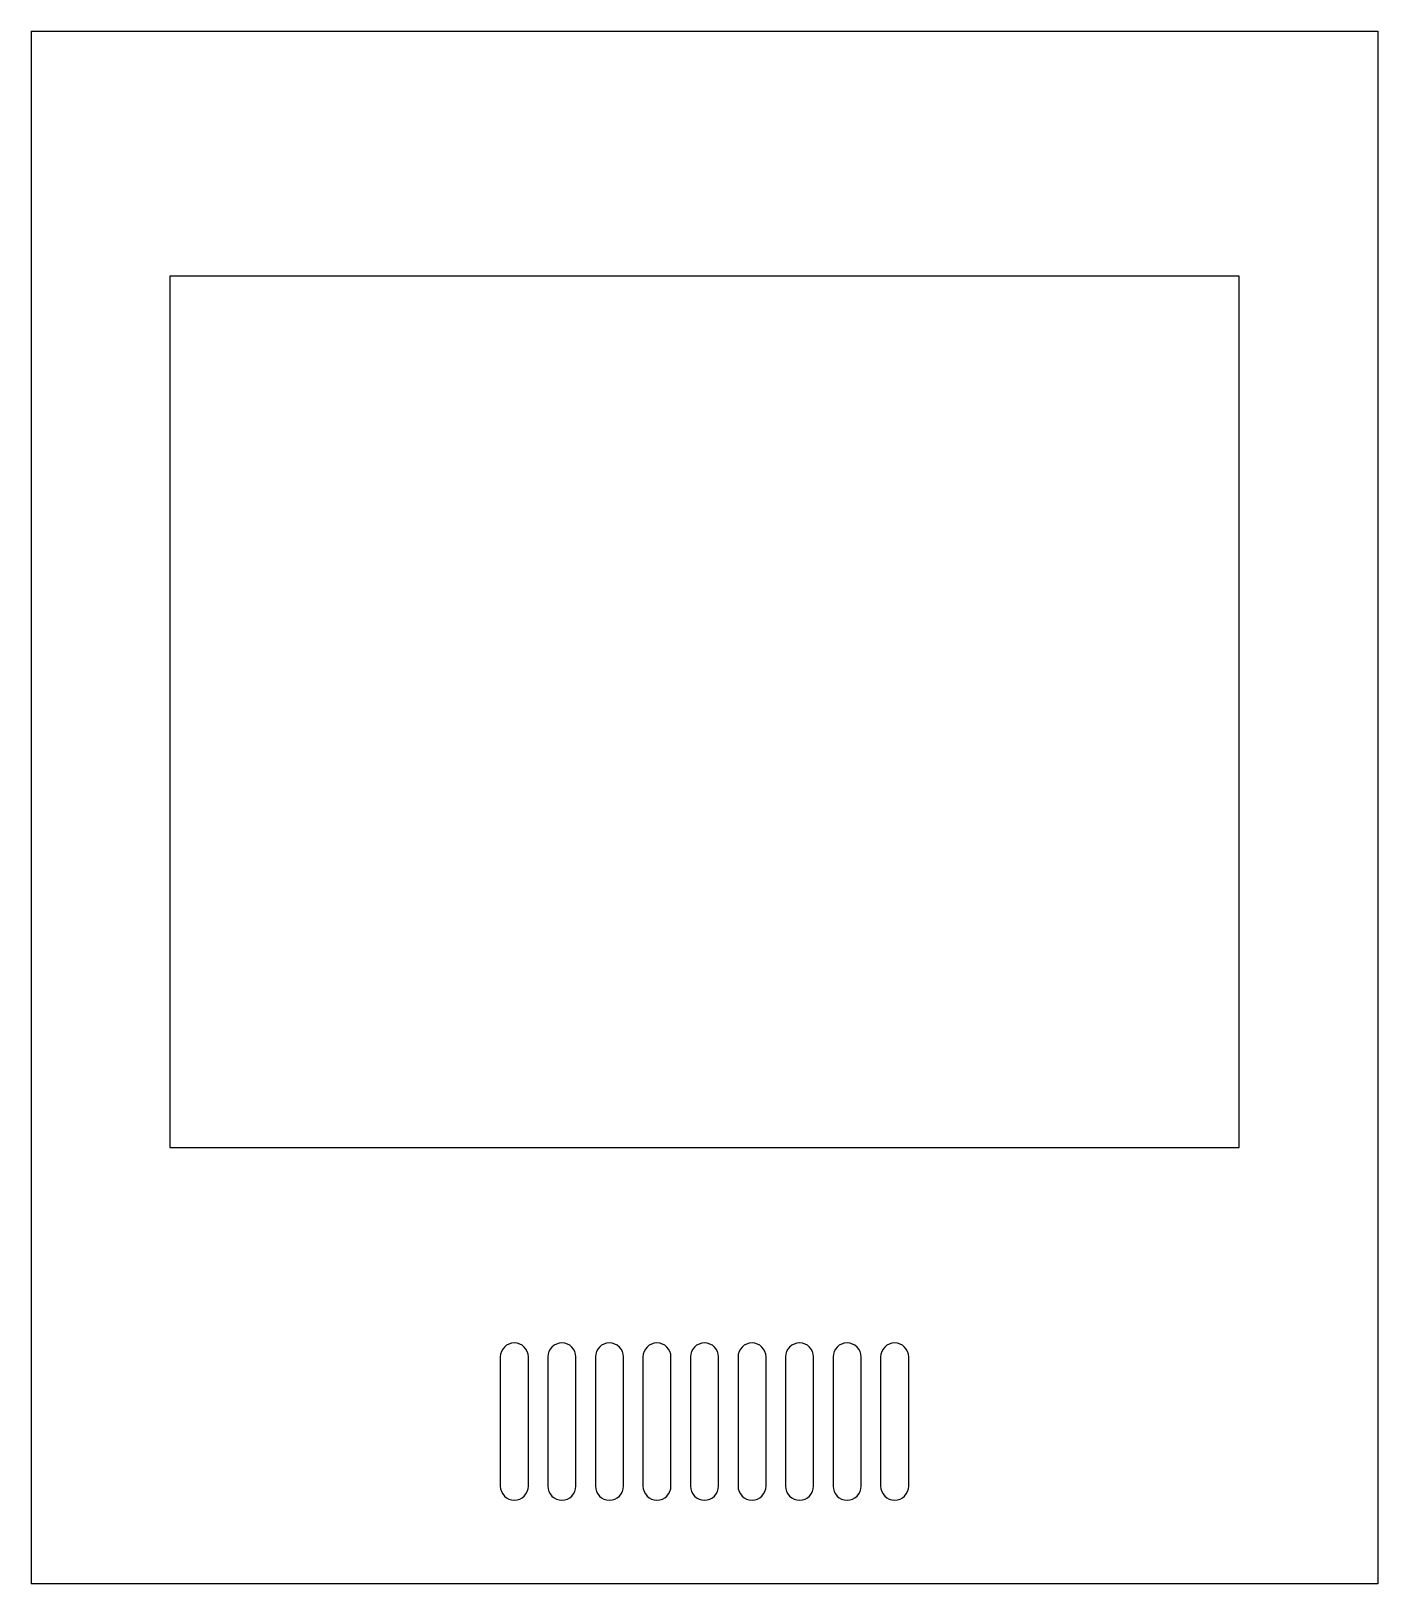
# Model space of a CAD drawing. Header units: millimetres. Extents: x -85 to 85, y -3 to 193.
import ezdxf

# ---------------------------------------------------------------- set-up
doc = ezdxf.new("R2010")
doc.units = ezdxf.units.MM

msp = doc.modelspace()

# ---------------------------------------------------------------- linework, layer by layer
at = {"color": 7, "linetype": 'Continuous', "lineweight": 25}
for p, q in [((-85, 193), (85, 193)), ((-85, 193), (-85, -3)), ((85, 193), (85, -3)), ((-67.5, 162.07), (-67.5, 52.07)), ((67.5, 162.07), (-67.5, 162.07)), ((67.5, 52.07), (67.5, 162.07)), ((-67.5, 52.07), (67.5, 52.07)), ((-25.77, 25.65), (-25.77, 9.35)), ((-22.23, 9.35), (-22.23, 25.65)), ((-19.77, 25.65), (-19.77, 9.35)), ((-16.23, 9.35), (-16.23, 25.65)), ((-13.77, 25.65), (-13.77, 9.35)), ((-10.23, 9.35), (-10.23, 25.65)), ((-7.77, 25.65), (-7.77, 9.35)), ((-4.23, 9.35), (-4.23, 25.65)), ((-1.77, 25.65), (-1.77, 9.35)), ((1.77, 9.35), (1.77, 25.65)), ((4.23, 25.65), (4.23, 9.35)), ((7.77, 9.35), (7.77, 25.65)), ((10.23, 25.65), (10.23, 9.35)), ((13.77, 9.35), (13.77, 25.65)), ((16.23, 25.65), (16.23, 9.35)), ((19.77, 9.35), (19.77, 25.65)), ((22.23, 25.65), (22.23, 9.35)), ((25.77, 9.35), (25.77, 25.65)), ((85, -3), (-85, -3))]:
    msp.add_line(p, q, dxfattribs=at)
for centre, start, end in [((-24, 25.65), 0, 180), ((-18, 25.65), 0, 180), ((-12, 25.65), 0, 180), ((-6, 25.65), 0, 180), ((0, 25.65), 0, 180), ((6, 25.65), 0, 180), ((12, 25.65), 0, 180), ((18, 25.65), 0, 180), ((24, 25.65), 0, 180), ((-24, 9.35), 180, 0), ((-18, 9.35), 180, 0), ((-12, 9.35), 180, 0), ((-6, 9.35), 180, 0), ((0, 9.35), 180, 0), ((6, 9.35), 180, 0), ((12, 9.35), 180, 0), ((18, 9.35), 180, 0), ((24, 9.35), 180, 0)]:
    msp.add_arc(centre, 1.77, start, end, dxfattribs=at)

doc.saveas('drawing.dxf')
